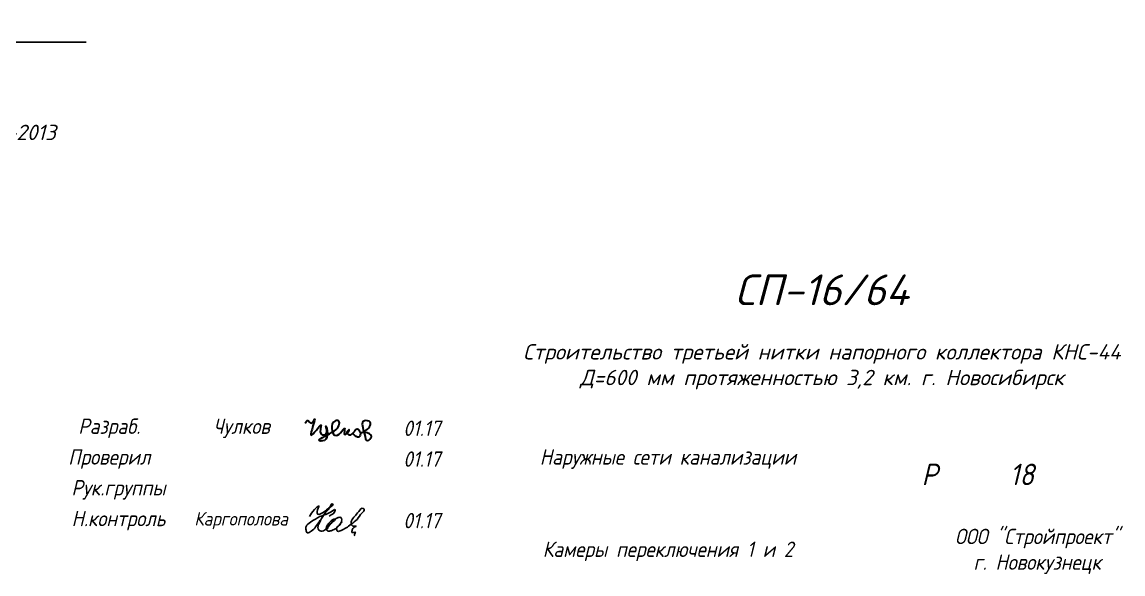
# Model space of a CAD drawing. Header units: millimetres. Extents: x 5929542 to 6152618, y 10240044 to 10382466.
# Drawn here: x 5949073 to 5966962, y 10282063 to 10291033 of the extents above; entities that cross this region are included whole.
import ezdxf
from ezdxf import colors
from ezdxf.entities.mleader import LeaderData, LeaderLine
from ezdxf.math import Vec2, Vec3

# ---------------------------------------------------------------- set-up
doc = ezdxf.new("R2010")
doc.units = ezdxf.units.MM
for name, color, linetype, lineweight in [('0.25', 7, 'Continuous', 25), ('1-Рамки и таблицы', 7, 'Continuous', 20), ('НВК текст', 7, 'Continuous', 25), ('Росписи', 160, 'Continuous', 30)]:
    doc.layers.add(name, color=color, linetype=linetype, lineweight=lineweight)
doc.layers.add('Тонкая линия', color=7, linetype='Continuous')
doc.styles.add('2.5-Размеры', font='isocpeui.ttf', dxfattribs={"height": 2.5})
doc.styles.add('2.8-Основные', font='isocpeui.ttf', dxfattribs={"width": 0.9, "height": 2.8})
doc.styles.add('3.5 -Основные', font='isocpeui.ttf', dxfattribs={"width": 0.9, "height": 3.5})
doc.styles.add('5-Заголовки', font='isocpeui.ttf', dxfattribs={"height": 5})
doc.linetypes.add('Stroyproekt', pattern='A,100,-1,["Т3",2.8-Основные,S=1,R=0,X=0,Y=-1],-5', length=106)

# ---------------------------------------------------------------- blocks, each defined once
blk = doc.blocks.new('A$C2BC245A2')
for points in [[(20.75, 17.79), (26.15, 23.18), (26.15, 23.5), (24.64, 22.96), (12.51, 17.29), (4.2, 12.47), (0.18, 8.46), (0.18, 5.3), (1.29, 2.82), (4.88, 4.28), (8.73, 8.12), (12.2, 13.05), (14.08, 15.63)], [(3.18, 17.48), (7.83, 23.74), (11.74, 26.75), (10.17, 21.83), (10.68, 19.58), (14.88, 20.77), (24.05, 27.69), (24.3, 27.94), (23.62, 28.62), (22.46, 27.45), (16.2, 19.03), (12.12, 11.69), (10.93, 6.35), (12.8, 4.48), (16.62, 5.07), (20.12, 8.58), (23.15, 11.75), (26.14, 15.1), (25.13, 14.93), (20.8, 11.65), (19.03, 9.41), (18.66, 5.12), (20.23, 4.4), (23.37, 5.03), (27.06, 6.81), (30.43, 10.19), (32.11, 14.45), (31.26, 16.61), (29.4, 16.61), (27.15, 15.51), (24.01, 13.18), (19.97, 8.21), (18.57, 5.24)], [(32.25, 12.91), (30.39, 10.1), (27.58, 7.3), (27.58, 5.19), (28.46, 4.3), (31.54, 4.86), (36.01, 7.21), (40.51, 10.48), (45.79, 14.86), (50.32, 20.63), (52.14, 23.86), (51.33, 24.66), (47.25, 21.98), (43.76, 17.62), (40.9, 13.46), (40.9, 9.92), (41.99, 8.83), (44.91, 8.83), (41.99, 6.75), (41.21, 4.2), (41.21, 3.26), (44.4, 3.26), (43.48, 1.35), (43.48, 0.44), (43.93, 0)]]:
    blk.add_spline(points, degree=3)
blk = doc.blocks.new('Шифр Р')
at = {"layer": '1-Рамки и таблицы', "linetype": 'Stroyproekt', "insert": (60, -5), "char_height": 5, "width": 120, "attachment_point": 5, "style": '5-Заголовки'}
blk.add_mtext('СП-16/64', dxfattribs=at)
blk = doc.blocks.new('Наимен. объекта')
at = {"layer": '1-Рамки и таблицы', "linetype": 'Stroyproekt', "insert": (60, -7.5), "char_height": 2.5, "width": 120, "attachment_point": 5, "style": '2.5-Размеры'}
blk.add_mtext('Строительство третьей нитки напорного коллектора КНС-44 \\PД=600 мм протяженностью 3,2 км. г. Новосибирск', dxfattribs=at)
blk = doc.blocks.new('Стадия Р')
at = {"layer": '1-Рамки и таблицы', "linetype": 'Stroyproekt', "insert": (7.5, -5), "char_height": 3.5, "width": 15, "attachment_point": 5, "style": '3.5 -Основные'}
blk.add_mtext('Р', dxfattribs=at)
blk = doc.blocks.new('A$C79A27174')
at = {"layer": 'Росписи'}
for points in [[(1.05, 3.33), (1.5, 3.78), (1.94, 3.34), (2.56, 3.96), (2, 1.38), (3.62, 3.01), (3.62, 1.57), (4.41, 1.57), (4.41, 2.87), (4.41, 0.71), (3.39, 0.46), (5.34, 1.8), (6.52, 2.98), (6.52, 3.68), (5.87, 3.68), (5.87, 1.36), (6.79, 1.78), (7.46, 2.45), (7.46, 1.51), (8.21, 2.26), (7.82, 1.86), (8.23, 1.45), (8.97, 1.88), (9.49, 2.4), (9.98, 1.91), (9.77, 1.07), (8.78, 1.64)], [(10.01, 1.71), (11.6, 2.96), (11.6, 3.5), (10.68, 3.71), (10.68, 1.54), (11.18, 0.5), (11.82, 1.14), (10.65, 1.87)]]:
    blk.add_spline(points, degree=3, dxfattribs=at)
blk = doc.blocks.new('A$C1B131064')
at = {"layer": '1-Рамки и таблицы', "linetype": 'Stroyproekt', "insert": (35, 7.5), "char_height": 2.5, "width": 70, "attachment_point": 5, "style": '2.8-Основные'}
blk.add_mtext('Наружные сети канализации', dxfattribs=at)

msp = doc.modelspace()

# ---------------------------------------------------------------- block references
at = {"layer": '0.25', "xscale": 18.17545300145866, "yscale": 18.17545300145866, "zscale": 18.17545300145866}
msp.add_blockref('A$C2BC245A2', (5953684.46548, 10282680.51758), dxfattribs=at)
at = {"layer": '1-Рамки и таблицы', "xscale": 100, "yscale": 100, "zscale": 100}
for name, p in [('Шифр Р', (5956069.61941, 10287180.51758)), ('Наимен. объекта', (5956069.61941, 10286180.51758)), ('Стадия Р', (5963069.61941, 10284180.51758))]:
    msp.add_blockref(name, p, dxfattribs=at)
at = {"layer": 'НВК текст', "color": 0, "linetype": 'Continuous', "xscale": 100, "yscale": 100, "zscale": 100}
msp.add_blockref('A$C79A27174', (5953569.61941, 10284180.51758), dxfattribs=at)
at = {"layer": 'Тонкая линия', "xscale": 100, "yscale": 100, "zscale": 100}
msp.add_blockref('A$C1B131064', (5956069.61941, 10283180.51758), dxfattribs=at)

# ---------------------------------------------------------------- texts
at = {"layer": '1-Рамки и таблицы', "linetype": 'Stroyproekt', "attachment_point": 5, "style": '2.8-Основные'}
for s, insert, char_height, width in [(' Разраб.', (5950419.61941, 10284430.51758), 250, 1700), (' Чулков', (5952569.61941, 10284430.51758), 250, 2000), ('01.17', (5955569.61941, 10284430.51758), 250, 1000), (' Проверил', (5950419.61941, 10283930.51758), 250, 1700), ('01.17', (5955569.61941, 10283930.51758), 250, 1000), (' Рук.группы', (5950569.61941, 10283430.51758), 250, 2000), (' Н.контроль', (5950569.61941, 10282930.51758), 250, 2000), (' Каргополова', (5952569.61941, 10282930.51758), 220, 2000), ('01.17', (5955569.61941, 10282930.51758), 250, 1000), ('ООО "Стройпроект"\\Pг. Новокузнецк', (5965569.61941, 10282430.51758), 250, 5000), ('Камеры переключения 1 и 2', (5959569.61941, 10282430.51758), 250, 7000)]:
    msp.add_mtext(s, dxfattribs=dict(at, insert=insert, char_height=char_height, width=width))
at = {"layer": '1-Рамки и таблицы', "insert": (5965319.61941, 10283680.51758), "char_height": 350, "width": 1500, "attachment_point": 5, "style": '3.5 -Основные'}
msp.add_mtext('18', dxfattribs=at)

# ---------------------------------------------------------------- leaders
at = {"layer": 'Тонкая линия'}
ml = msp.add_multileader_mtext('Standard', dxfattribs=at)
ml.set_content('По всей внутренней поверхности\\Pлисты V-LOCK\\Pиз полиэтилена низкого и среднего давления высокой плотности в соответствии с ТУ 2291-001-66001828-2013 "ЭКОВЭЛЛ" с анкерными элементами', color=256, style='2.5-Размеры')
ml.set_leader_properties()
ml.build(insert=Vec2(0, 0))
ml.multileader.update_dxf_attribs({"text_left_attachment_type": 6, "text_right_attachment_type": 6, "dogleg_length": 0.8, "arrow_head_size": 40})
ctx = ml.context
ctx.base_point, ctx.char_height, ctx.arrow_head_size, ctx.landing_gap_size, ctx.plane_origin = Vec3(5942785.99173, 10290706.04957), 250, 40, 200, Vec3(5946661.64827, 10290706.04957)
ctx.left_attachment, ctx.right_attachment = 6, 6
notes = []
notes.append((ctx, [(1, (1, 1, 0), (5942705.99173, 10290706.04957), (1, 0), 80, [(0, [(5942704.87546, 10290706.04957)], 0, [])])]))
ctx.mtext.insert, ctx.mtext.width, ctx.mtext.flow_direction = Vec3(5942985.99173, 10291031.04957), 7056.7778555, 5
for ctx, leaders in notes:
    for number, flags, end, landing, length, lines in leaders:
        leader = LeaderData()
        leader.index, (leader.has_last_leader_line, leader.has_dogleg_vector, leader.attachment_direction) = number, flags
        leader.last_leader_point, leader.dogleg_vector, leader.dogleg_length = Vec3(end), Vec3(landing), length
        for number, points, colour, breaks in lines:
            line = LeaderLine()
            line.index, line.vertices, line.color, line.breaks = number, Vec3.list(points), colors.encode_raw_color(colour), breaks
            leader.lines.append(line)
        ctx.leaders.append(leader)

doc.saveas('drawing.dxf')
